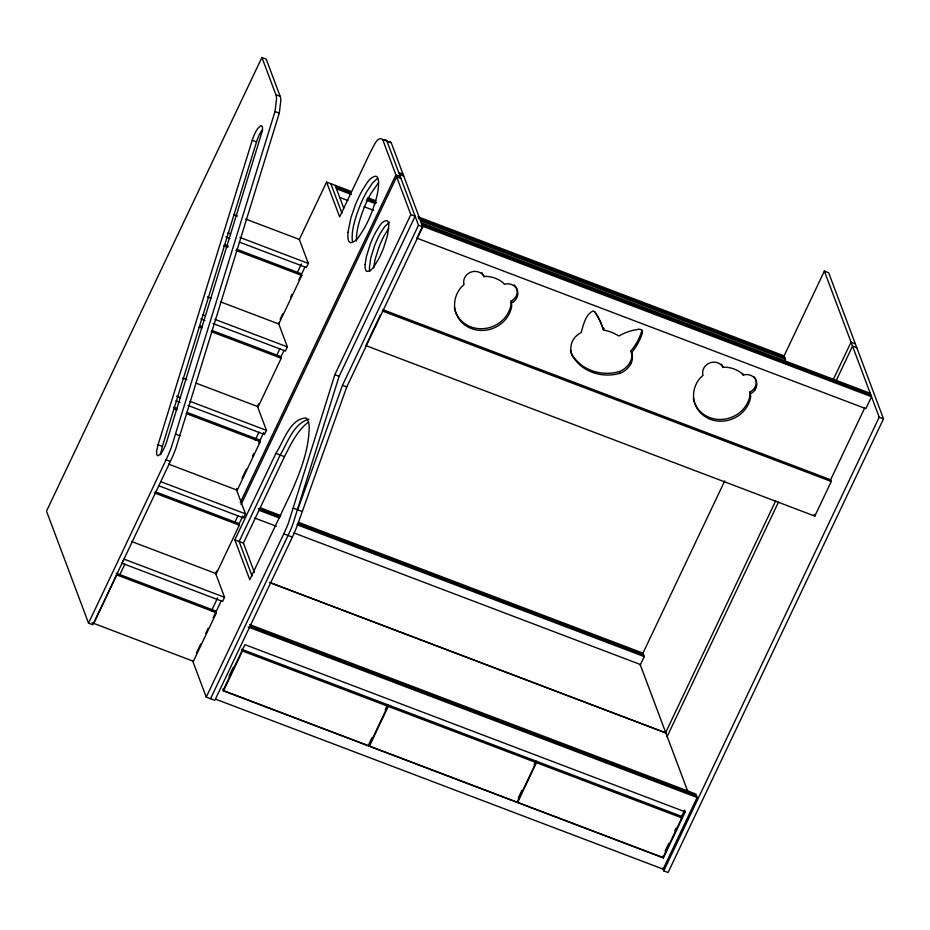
<?xml version="1.0" encoding="UTF-8"?>
<svg xmlns="http://www.w3.org/2000/svg" width="930" height="930" viewBox="0 0 930 930"><rect width="100%" height="100%" fill="white"/><g stroke="black" fill="none" stroke-linecap="round" stroke-linejoin="round"><path stroke-width="1.4" d="M515.964 286.963A10.869 10.032 -20.6 0 1 512.035 300.611L511.151 301.006L511.105 304.226A29.004 26.761 -20.6 0 1 487.518 328.069A29.004 26.761 -20.6 0 1 457.258 315.502M511.151 301.006L511.744 305.947A29.004 26.761 -20.6 0 1 488.157 329.79A29.004 26.761 -20.6 0 1 457.909 317.235L456.456 314.375A28.946 26.714 -20.6 0 1 461.524 286.87L464.082 284.603L463.803 283.755A10.869 10.032 -20.6 0 1 470.65 272.211A10.869 10.032 -20.6 0 1 483.635 275.838L484.03 276.64L485.96 276.431M754.439 376.976A10.881 10.032 -20.6 0 1 754.439 388.077L753.87 388.833A10.881 10.032 -20.6 0 1 750.987 391.379L750.115 391.763L750.068 394.983A29.004 26.761 -20.6 0 1 721.913 419.43A29.004 26.761 -20.6 0 1 693.315 398.296M750.115 391.763L750.708 396.703A29.004 26.761 -20.6 0 1 721.994 421.185A29.004 26.761 -20.6 0 1 693.792 398.958L693.524 395.762A28.935 26.703 -20.6 0 1 700.488 377.627L703.045 375.36L702.766 374.511A10.869 10.032 -20.6 0 1 709.613 362.967A10.869 10.032 -20.6 0 1 722.598 366.594L722.994 367.397L724.923 367.187A29.063 26.807 -20.6 0 1 742.152 373.721L743.314 375.116L744.233 374.802A10.881 10.032 -20.6 0 1 755.079 378.696A10.881 10.032 -20.6 0 1 755.09 389.798M373.721 267.782L374.953 259.958L378.847 247.415A29.283 7.8 -69.2 0 1 384.404 235.325L388.821 228.385M88.524 623.123L166.063 459.827A45.035 11.997 -69.2 0 0 171.492 446.993L274.989 111.519L276.559 98.708A31.12 8.289 -69.2 0 0 275.896 94.732L261.911 57.486L266.213 59.125L280.186 96.36A31.12 8.289 -69.2 0 1 280.848 100.335L279.279 113.146L175.782 448.62A45.035 11.997 -69.2 0 1 170.353 461.454L92.826 624.751L88.524 623.123L46.5 511.151L261.911 57.486M158.065 444.738L156.705 450.818A13.299 3.546 -69.2 0 0 158.565 455.572L161.297 452.98A13.729 3.662 -69.2 0 0 166.877 441.146L262.411 130.595A13.299 3.546 -69.2 0 0 260.54 125.841L257.819 128.433A13.729 3.662 -69.2 0 0 252.228 140.267L158.065 444.738L162.355 446.377L160.995 452.445A13.299 3.546 -69.2 0 0 160.89 454.77M351.435 191.534L326.57 182.094L339.648 216.911L370.826 151.253C373.232 147.696 377.324 135.431 382.637 139.477L410.839 214.609L334.823 374.709L288.381 523.172A45.989 12.241 -69.2 0 1 283.79 533.82L206.251 697.116L214.83 700.371L292.369 537.075A45.989 12.241 -69.2 0 0 296.961 526.438L346.762 386.926L422.79 226.827L391.228 142.732L390.077 141.441L388.298 141.802M410.839 214.609L415.129 216.237L339.113 376.336L292.671 524.811A45.989 12.241 -69.2 0 1 288.079 535.448L210.54 698.744M162.355 446.377L256.529 141.895A13.729 3.662 -69.2 0 1 262.109 130.06M297.705 509.814L342.473 385.299L418.5 225.2L386.938 141.104L385.973 139.884L384.509 139.93M93.767 623.449L116.808 574.926L216.423 612.765L193.382 661.288L92.058 622.74M119.889 574.624L124.853 564.161M299.239 239.649L326.57 182.094M297.065 273.118L301.413 263.969M280.163 319.199L282.65 313.968M290.718 296.961L291.962 294.345M298.797 279.953L305.005 266.875M236.546 249.194L301.169 273.734L301.808 275.454L278.768 323.977L220.887 301.994M245.683 219.073L299.332 239.44L308.33 263.423L306.377 267.549L239.301 242.079M276.745 355.283L279.849 348.738M257.354 406.596L258.598 403.98M280.337 358.201L284.069 350.354M211.912 330.417L280.558 356.492L281.209 358.213L258.168 406.736L196.242 383.218M278.396 322.919L287.393 346.902L285.429 351.029L212.993 323.512M255.18 440.076L258.912 432.218M242.009 478.299L246.357 469.139M252.565 456.06L253.809 453.445M258.773 442.982L263.748 432.52M168.574 464.128L237.231 490.203L260.272 441.692L259.621 439.971L186.93 412.362M257.459 406.398L266.457 430.369L264.492 434.508L188.034 405.468M240.277 502.665L395.924 174.863L400.214 176.502M241.021 504.653L396.668 176.851L400.958 178.49M234.86 522.242L237.975 515.685M215.469 573.543L216.713 570.927M238.464 525.148L242.811 515.987M155.217 491.738L238.685 523.439L239.324 525.159L216.295 573.682L131.479 541.469M236.511 489.866L245.508 513.848L243.555 517.975L159.042 485.879M234.837 539.865L275.885 453.41C283.476 441.913 289.869 418.733 305.877 417.977A50.732 13.508 -69.2 0 1 309.213 426.835C308.993 450.074 300.158 472.3 290.846 493.26L249.786 579.716L234.837 539.865L243.416 543.12L254.39 572.345M243.416 543.12L284.464 456.665C290.881 444.261 297.112 430.648 308.527 422.022M211.436 610.94L217.643 597.862M196.393 653.092L200.741 643.944M205.716 633.47L208.204 628.238M213.168 617.776L221.247 600.768M224.572 597.316L222.607 601.454L122.004 563.243L123.969 559.104L224.572 597.316L215.574 573.345M380.475 314.817L365.862 345.6L814.82 516.104L831.269 481.484L830.618 479.764L383.021 309.76M229.047 676.18L233.302 667.229M223.619 690.653L242.439 651.023L241.8 649.338L387.136 704.522L387.764 706.219L368.943 745.848L223.619 690.653L222.979 688.967M371.849 737.955L368.803 744.349L369.443 746.046L517.173 802.148L535.994 762.507L535.355 760.821L387.624 704.719L385.206 709.834M369.443 746.046L388.263 706.405L387.624 704.719M518.243 798.091L521.893 790.419M534.029 764.844L535.854 761.007L681.179 816.203L681.818 817.889L662.997 857.53L517.661 802.334L536.482 762.693L535.854 761.007M642.572 653.964L724.749 480.891M783.269 357.632L824.364 271.095L828.653 272.734L883.5 418.849L668.089 872.514L663.788 870.875L662.788 868.202M640.165 665.217L644.258 656.603L642.956 653.127L298.437 522.288M784.188 361.875L785.408 359.305L784.118 355.865L417.896 216.771M665.508 732.898L775.701 500.817M832.978 380.196L851.043 342.17L855.333 343.798M666.996 736.874L778.445 502.177M836.349 380.231L852.531 346.146L856.821 347.774M830.048 480.973L864.679 408.026M665.159 851.09L668.798 843.417M674.773 830.827L676.005 828.246M680.923 817.889L684.608 810.135L685.259 811.878L663.381 857.96L223.002 690.711L244.892 644.63L685.259 811.878M249.6 624.542L695.838 794.022L697.151 797.51L663.137 869.132L215.539 699.139M663.788 870.875L879.21 417.21L824.364 271.095M755.079 389.798L754.521 390.553A10.881 10.032 -20.6 0 1 751.626 393.099L750.754 393.483M378.568 182.64L371.047 193.289A38.072 10.137 -69.2 0 0 363.723 208.739C359.91 219.038 356.085 229.815 356.481 240.951M377.51 178.386L372.477 183.059L366.757 191.661A38.072 10.137 -69.2 0 0 359.433 207.111C355.62 217.411 351.796 228.187 352.191 239.324A31.492 8.382 -69.2 0 0 352.528 241.312M389.624 222.177L384.532 226.757L380.103 233.697A29.283 7.8 -69.2 0 0 374.558 245.787L370.663 258.331L369.384 268.224A24.261 6.463 -69.2 0 0 369.861 271.374M511.791 302.727L512.674 302.32M308.934 419.128C293.52 423.464 287.754 442.494 280.174 455.037L239.126 541.493L252.088 576.03M275.896 94.732L280.186 96.36M382.637 139.477L391.228 142.732M274.989 111.519L279.279 113.146M398.726 172.527L403.016 174.154M399.47 174.515L403.76 176.142M252.228 140.267L256.529 141.895M367.71 197.718L375.848 200.81M335.8 187.081L350.726 192.743M367.001 198.927L376.499 202.531M418.535 218.504L784.757 357.585M336.451 188.802L351.366 194.463M366.292 200.136L375.778 203.74M420.546 220.736L785.408 359.305M421.267 222.758L870.224 393.274M421.906 224.49L870.864 394.994M418.5 225.2L422.79 226.827M339.659 197.427L347.797 200.52M364.072 206.704L373.569 210.308M879.21 417.21L883.5 418.849M233.604 214.481L237.627 216.016M227.85 232.86L230.535 233.872M239.917 237.441L308.33 263.423M225.885 236.987L229.908 238.51M224.432 244.59L228.466 246.125M223.735 245.799L227.769 247.334M235.848 250.403L301.808 275.454M382.311 310.969L831.269 481.484M207.425 296.879L211.459 298.414M202.88 314.805L205.565 315.816M214.958 319.385L287.393 346.902M200.927 318.932L204.949 320.466M334.823 374.709L339.113 376.336M199.799 325.814L202.484 326.837M199.09 327.023L201.787 328.046M211.203 331.626L281.209 358.213M342.473 385.299L346.762 386.926M182.78 378.103L186.825 379.638M176.572 396.238L180.606 397.761M189.987 401.33L266.457 430.369M175.956 400.877L179.978 402.411M173.468 407.247L177.502 408.781M174.119 408.968L176.805 409.991M186.232 413.571L260.272 441.692M275.885 453.41L284.464 456.665M175.665 434.136L179.955 435.763M166.063 459.827L170.353 461.466M293.403 508.175L301.994 511.442M260.458 507.861L280.814 515.592M258.401 508.559L280.104 516.824M297.728 523.497L643.618 654.871M259.052 510.303L279.395 518.022M297.03 524.729L644.258 656.603M161.006 481.752L245.508 513.848M254.611 517.998L276.326 526.252M293.973 532.948L640.131 664.415L665.81 732.828L270.781 582.808M283.79 533.82L292.369 537.075M154.519 492.947L239.324 525.159M269.502 582.482L665.88 733.026L688.037 792.046M116.169 573.217L215.783 611.045L216.423 612.765M250.251 626.285L696.5 795.766M248.194 626.994L697.151 797.51M242.439 651.023L387.764 706.219M388.263 706.405L535.994 762.507M536.482 762.693L681.818 817.889M457.223 315.526L455.805 312.654A29.004 26.761 -20.6 0 1 454.363 307.563M814.18 514.383L814.82 516.104M742.663 373.395L743.314 375.116M722.343 365.676L722.994 367.397M641.712 329.755A3.313 3.057 -20.6 0 1 641.654 331.359L642.316 333.079A58.997 54.428 -20.6 0 1 631.61 352.644A15.415 14.217 -20.6 0 1 631.028 363.525A20.634 19.03 -20.6 0 1 627.39 368.454L625.53 370.105A20.425 18.844 -20.6 0 1 620.124 373.255A42.838 39.525 -20.6 0 1 572.101 355.365M641.665 331.359A58.997 54.428 -20.6 0 1 630.959 350.924L631.61 352.644M630.959 350.924A15.415 14.217 -20.6 0 1 630.389 361.793L631.04 363.525M570.497 350.273A20.774 19.158 -20.6 0 0 571.473 353.632A42.838 39.525 -20.6 0 0 619.485 371.547L620.124 373.255M594.933 311.724A74.516 68.75 -20.6 0 1 602.884 328.302L603.524 330.022A43.664 40.281 -20.6 0 1 618.845 336.021A47.046 43.408 -20.6 0 1 638.433 329.371M571.473 353.632L572.113 355.353A20.844 19.228 -20.6 0 1 570.846 348.657L570.892 347.309A20.971 19.356 -20.6 0 1 572.287 341.496A18.17 16.763 -20.6 0 1 581.111 332.626C583.308 325.244 585.47 314.607 592.887 311.027A2.127 1.965 -20.6 0 1 594.072 311.434L594.619 312.073A74.516 68.75 -20.6 0 1 603.524 330.034M483.379 274.92L484.03 276.64M662.73 856.216L663.381 857.96M335.16 185.349L343.705 208.122M330.859 183.721L341.926 213.191M236.58 488.483L237.231 490.203M192.626 660.812L206.251 697.116M602.884 328.302A43.664 40.281 -20.6 0 1 604.256 328.581M630.389 361.805A20.634 19.03 -20.6 0 1 626.739 366.722L624.879 368.385A20.425 18.844 -20.6 0 1 619.485 371.535M514.278 284.859A10.869 10.032 -20.6 0 1 514.906 285.51M721.413 364.153A10.869 10.032 -20.6 0 1 721.947 364.874M486.041 276.384A29.004 26.761 -20.6 0 1 503.223 282.906L504.351 284.359L505.269 284.045A10.869 10.032 -20.6 0 1 517.208 289.893A10.869 10.032 -20.6 0 1 512.686 302.331M638.433 329.36A3.313 3.057 -20.6 0 1 642.305 333.079M481.856 272.723A10.869 10.032 -20.6 0 1 482.449 273.397M365.141 264.527L365.095 266.596A24.261 6.463 -69.2 0 0 366.757 271.409C372.581 271.56 375.174 263.981 378.092 259.958A29.283 7.8 -69.2 0 0 383.637 247.868L387.531 235.325L388.81 225.42A24.261 6.463 -69.2 0 0 387.159 220.619C381.323 220.457 378.731 228.048 375.813 232.07A29.283 7.8 -69.2 0 0 370.268 244.148L366.374 256.703L365.141 264.527M347.948 232.407L347.901 237.696A31.492 8.382 -69.2 0 0 349.61 242.207L350.633 242.707C357.387 241.684 360.456 233.872 363.99 228.85A38.072 10.137 -69.2 0 0 371.314 213.4C375.127 203.1 378.952 192.324 378.557 181.199A31.492 8.382 -69.2 0 0 376.848 176.677L375.825 176.177C369.071 177.2 366.002 185.012 362.468 190.034A38.072 10.137 -69.2 0 0 355.144 205.483L350.877 217.934L347.948 232.407M422.557 226.211L416.884 238.15L865.842 408.654L871.515 396.715L422.557 226.211"/></g></svg>
